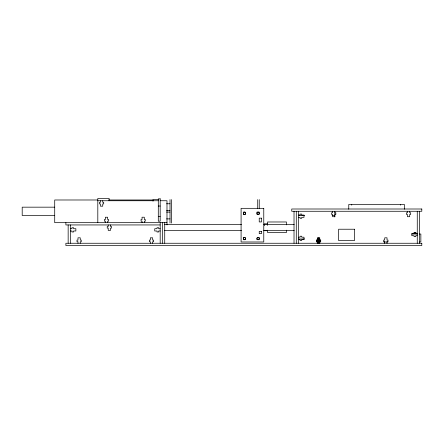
<?xml version="1.0" encoding="UTF-8"?>
<svg xmlns="http://www.w3.org/2000/svg" width="444" height="444" viewBox="0 0 444 444"><rect width="100%" height="100%" fill="white"/><g stroke="black" fill="none" stroke-linecap="round" stroke-linejoin="round"><path stroke-width="0.67" d="M264.458 225.047L264.802 223.832L267.277 223.832L267.482 225.047M264.458 230.286L264.252 230.708M267.277 230.708L267.482 230.286M158.297 199.611L153.002 199.611L153.002 201.182M97.63 199.989L54.712 199.989L54.712 222.672L166.988 222.672M108.702 199.989L153.002 199.989M97.808 200.744L158.297 200.744M160.184 200.744L166.988 200.744L166.988 224.942M166.567 203.768L170.013 203.768M158.297 206.038L160.184 206.038M54.712 207.17L22.2 207.17L22.2 215.49L54.712 215.49M166.567 210.573L170.013 210.573M166.567 212.088L170.013 212.088M243.356 212.104L245.055 212.104M259.235 212.104L256.965 212.104L256.965 214.369M334.848 212.781L335.831 212.781L335.831 214.446L334.848 214.446M245.055 214.369L243.356 214.369L243.356 212.67M257.531 214.369L259.235 214.369L259.235 212.67M298.557 215.051L300.072 215.051L300.072 214.069L301.731 214.069L301.731 215.051L304.001 215.051L304.001 217.321L301.731 217.321L301.731 218.304L300.072 218.304L300.072 217.321L298.557 217.321M298.557 215.545L304.606 215.545M332.162 215.545L334.848 215.545M158.297 216.622L160.184 216.622M334.848 216.716L332.584 216.716L332.584 214.446L331.601 214.446L331.601 212.781L332.584 212.781L332.584 211.272M166.567 218.892L170.013 218.892M164.535 224.559L241.508 224.559M263.697 224.559L294.211 224.559M160.184 224.942L65.884 224.942L65.884 222.672M70.424 228.721L71.934 228.721L71.934 227.739L73.599 227.739L73.599 228.721L75.863 228.721L75.863 230.991L73.599 230.991L73.599 231.973L71.934 231.973L71.934 230.991L70.424 230.991M160.184 228.721L158.674 228.721L158.674 227.739L157.01 227.739L157.01 228.721L154.74 228.721L154.74 230.991L157.01 230.991L157.01 231.973L158.674 231.973L158.674 230.991L160.184 230.991M164.535 230.608L241.508 230.608M263.697 230.608L294.211 230.608M264.596 230.286L264.802 230.697L267.277 230.697M414.052 232.895L416.106 232.895M417.266 233.427L415.751 233.427L415.751 232.44L414.086 232.44L414.086 233.427L411.821 233.427L411.821 235.692L414.086 235.692L414.086 236.674L415.751 236.674L415.751 235.692L417.266 235.692M414.618 233.649L417.266 233.649M411.866 234.032L417.454 234.032M419.491 234.032L420.857 234.032L420.857 241.969L419.58 241.969M298.557 237.207L300.072 237.207L300.072 236.225L301.731 236.225L301.731 237.207L304.001 237.207L304.001 239.471L301.731 239.471L301.731 240.459L300.072 240.459L300.072 239.471L298.557 239.471M243.356 237.44L245.055 237.44M257.531 237.44L259.235 237.44M298.557 238.983L304.606 238.983M245.055 239.71L243.356 239.71L243.356 238.006M257.531 239.71L259.235 239.71L259.235 238.006M317.46 240.076L316.478 240.076L316.478 241.741L317.46 241.741M319.73 240.076L320.712 240.076L320.712 241.741L319.73 241.741M384.005 241.969L387.423 241.969M264.252 223.832L264.596 225.047M419.53 211.272L419.53 243.257M417.266 211.272L417.266 243.257M409.701 211.272L409.701 212.781L410.683 212.781L410.683 214.446L409.701 214.446L409.701 216.716L407.437 216.716L407.437 214.446L406.449 214.446L406.449 212.781L407.437 212.781L407.437 211.272M404.412 209.229L404.412 204.468L348.762 204.468L348.762 209.229M400.383 204.468L400.383 205.15M387.018 243.257L387.018 241.741L388.001 241.741L388.001 240.076L387.018 240.076L387.018 237.812L384.754 237.812L384.665 240.076L383.683 240.076L383.683 241.741L384.665 241.741L384.665 243.257M351.731 204.468L351.731 205.15M334.848 211.272L334.848 216.922M320.485 239.982L320.485 241.947M320.107 239.982L320.107 241.947M319.73 243.257L319.73 237.812L317.46 237.812L317.46 243.257M319.353 238.023L319.353 243.257M318.97 238.023L318.97 243.257M318.592 238.023L318.592 243.257M318.215 238.023L318.215 243.257M317.837 238.023L317.837 243.257M317.083 239.982L317.083 241.947M316.705 239.982L316.705 241.947M298.557 211.272L298.557 243.257M296.287 211.272L296.287 243.257M294.022 211.272L294.022 243.257M286.452 224.875L286.452 221.978L267.549 221.978L267.549 225.125M286.452 230.164L286.452 232.545L267.549 232.545L267.549 230.164M264.524 224.237L264.524 225.125M259.235 199.611L259.235 208.297M257.72 199.611L257.72 208.536M256.965 238.006L256.965 239.71M245.626 212.67L245.626 214.369M245.626 238.006L245.626 239.71M171.528 199.611L171.528 223.049M170.013 199.611L170.013 223.049M164.724 222.672L164.724 243.257M162.454 222.672L162.454 243.257M160.184 222.672L160.184 243.257M152.625 243.257L152.625 241.741L153.607 241.741L153.607 240.076L152.625 240.076L152.625 237.812L150.355 237.812L150.355 240.076L149.373 240.076L149.373 241.741L150.355 241.741L150.355 243.257M144.306 222.672L144.306 221.162L145.293 221.162L145.293 219.497L144.306 219.497L144.306 217.227L142.041 217.227L142.041 219.497L141.059 219.497L141.059 221.162L142.041 221.162L142.041 222.672M110.495 224.942L110.495 226.451L111.477 226.451L111.477 228.116L110.495 228.116L110.495 230.386L108.225 230.386L108.225 228.116L107.243 228.116L107.243 226.451L108.225 226.451L108.225 224.942M109.152 200.744L109.152 198.479L97.808 198.479L97.808 222.672M107.637 222.672L107.637 221.162L108.619 221.162L108.619 219.497L107.637 219.497L107.637 217.227L105.372 217.227L105.372 219.497L104.384 219.497L104.384 221.162L105.372 221.162L105.372 222.672M102.725 200.744L102.725 202.259L103.707 202.259L103.707 203.924L102.725 203.924L102.725 206.188L100.455 206.188L100.455 203.924L99.473 203.924L99.473 202.259L100.455 202.259L100.455 200.744M80.253 243.257L80.253 241.741L81.235 241.741L81.235 240.076L80.253 240.076L80.253 237.812L77.983 237.812L77.983 240.076L77.001 240.076L77.001 241.741L77.983 241.741L77.983 243.257M70.424 224.942L70.424 243.257M68.154 224.942L68.154 243.257M160.184 198.857L158.297 198.857L158.297 221.195L160.184 221.162L160.184 198.857M263.769 208.325L241.086 208.325L241.086 241.98L263.769 241.98L263.769 208.325M421.8 209.002L291.752 209.002L291.752 211.272L421.8 211.272L421.8 209.002M261.499 218.154L259.235 218.154L259.235 221.933L261.499 221.933L261.499 218.154M354.506 229.226L338.628 229.226L338.628 240.565L354.506 240.565L354.506 229.226M261.499 231.391L259.235 231.391L259.235 233.661L261.499 233.661L261.499 231.391M421.8 243.257L65.884 243.257L65.884 245.521L421.8 245.521L421.8 243.257M243.923 214.219A1.132 1.132 0 0 0 245.626 213.237A1.132 1.132 0 0 0 243.923 212.254A1.132 1.132 0 0 0 243.923 214.219M243.923 239.555A1.132 1.132 0 0 0 245.626 238.578A1.132 1.132 0 0 0 243.923 237.596A1.132 1.132 0 0 0 243.923 239.555M257.531 214.219A1.132 1.132 0 0 0 259.235 213.237A1.132 1.132 0 0 0 257.531 212.254A1.132 1.132 0 0 0 257.531 214.219M257.531 239.555A1.132 1.132 0 0 0 259.235 238.578A1.132 1.132 0 0 0 257.531 237.596A1.132 1.132 0 0 0 257.531 239.555"/></g></svg>
